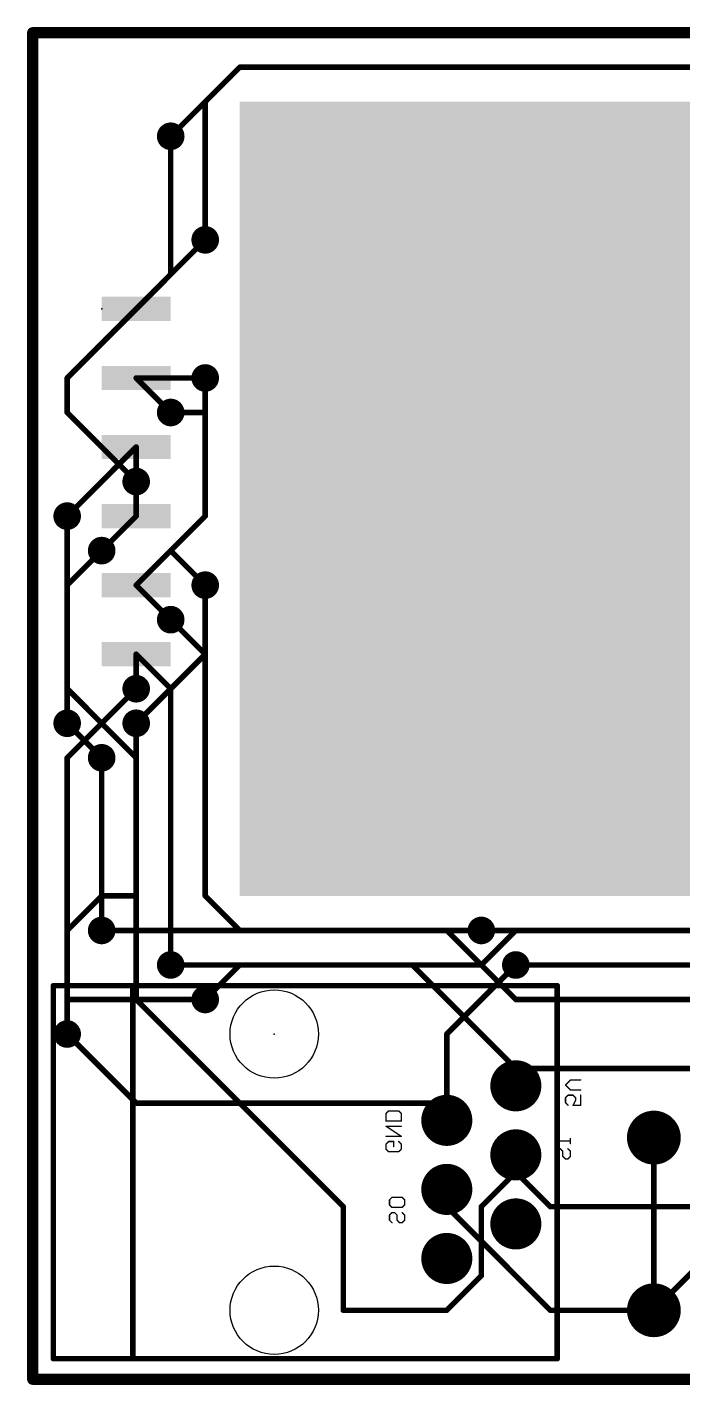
# Model space of a CAD drawing. Extents: x -0.2 to 85.3, y -0.2 to 49.7.
# Drawn here: x -0.2 to 23.93, y -0.2 to 49.73 of the extents above; entities that cross this region are included whole.
import ezdxf

# ---------------------------------------------------------------- set-up
doc = ezdxf.new("R2010")
doc.units = 0
for name, color, linetype in [('1', 22, 'CONTINUOUS'), ('16', 175, 'CONTINUOUS'), ('17', 82, 'CONTINUOUS'), ('18', 82, 'CONTINUOUS'), ('20', 7, 'CONTINUOUS'), ('21', 253, 'CONTINUOUS'), ('22', 253, 'CONTINUOUS'), ('23', 7, 'CONTINUOUS'), ('41', 22, 'CONTINUOUS'), ('42', 175, 'CONTINUOUS'), ('51', 253, 'CONTINUOUS')]:
    doc.layers.add(name, color=color, linetype=linetype)

# ---------------------------------------------------------------- blocks, each defined once
blk = doc.blocks.new('RECT')
blk.add_solid([(-0.5, -0.5), (0.5, -0.5), (-0.5, 0.5), (0.5, 0.5)])
blk = doc.blocks.new('ROUNDP')
at = {"const_width": 0.5}
blk.add_lwpolyline([(0, -0.25, 1), (0, 0.25, 1), (0, -0.25)], format="xyb", dxfattribs=at)
blk = doc.blocks.new('ROUNDV')
at = {"const_width": 0.5}
blk.add_lwpolyline([(0, -0.25, 1), (0, 0.25, 1), (0, -0.25)], format="xyb", dxfattribs=at)

msp = doc.modelspace()

# ---------------------------------------------------------------- linework, layer by layer
at = {"layer": '1', "const_width": 0.2032}
for points in [[(7.62, 48.26), (6.35, 46.99)], [(40.64, 48.26), (7.62, 48.26)], [(6.35, 46.99), (6.35, 41.91)], [(5.08, 45.72), (5.08, 40.64)], [(5.08, 40.64), (3.81, 39.37)], [(1.27, 36.83), (3.81, 39.37)], [(1.27, 35.56), (1.27, 36.83)], [(3.81, 36.83), (5.08, 35.56)], [(6.35, 36.83), (6.35, 31.75)], [(3.81, 33.02), (1.27, 35.56)], [(3.81, 34.29), (3.81, 33.02)], [(1.27, 24.13), (1.27, 31.75)], [(2.54, 30.48), (3.81, 31.75)], [(6.35, 31.75), (5.08, 30.48)], [(5.08, 30.48), (3.81, 29.21)], [(5.08, 30.48), (6.35, 29.21)], [(6.35, 26.67), (5.08, 27.94)], [(5.08, 25.4), (3.81, 26.67)], [(6.35, 17.78), (6.35, 26.67)], [(1.27, 22.86), (3.81, 25.4)], [(5.08, 15.24), (5.08, 25.4)], [(3.81, 24.13), (3.81, 13.97)], [(1.27, 12.7), (1.27, 22.86)], [(2.54, 16.51), (2.54, 22.86)], [(7.62, 16.51), (6.35, 17.78)], [(16.51, 16.51), (7.62, 16.51)], [(17.78, 16.51), (16.51, 15.24)], [(33.02, 16.51), (17.78, 16.51)], [(7.62, 15.24), (6.35, 13.97)], [(16.51, 15.24), (7.62, 15.24)], [(17.78, 15.24), (15.24, 12.7)], [(3.81, 13.97), (11.43, 6.35)], [(15.24, 12.7), (15.24, 9.525)], [(22.86, 2.54), (22.86, 8.89)], [(17.78, 7.62), (17.78, 8.255)], [(16.51, 6.35), (17.78, 7.62)], [(11.43, 6.35), (11.43, 2.54)], [(16.51, 3.81), (16.51, 6.35)], [(15.24, 2.54), (16.51, 3.81)], [(11.43, 2.54), (15.24, 2.54)]]:
    msp.add_lwpolyline(points, dxfattribs=at)
at = {"layer": '1', "const_width": 0.1016}
for points in [[(7.62, 48.3108, 1), (7.62, 48.2092)], [(7.6559, 48.2241, 1), (7.5841, 48.2959)], [(6.4008, 46.99, 1), (6.2992, 46.99)], [(6.3141, 47.0259, 1), (6.3859, 46.9541)], [(5.1308, 45.72, 1), (5.0292, 45.72)], [(6.2992, 41.91, 1), (6.4008, 41.91)], [(5.0292, 40.64, 1), (5.1308, 40.64)], [(5.1159, 40.6041, 1), (5.0441, 40.6759)], [(3.7741, 39.4059, 1), (3.8459, 39.3341)], [(3.8459, 39.3341, 1), (3.7741, 39.4059)], [(1.3208, 36.83, 1), (1.2192, 36.83)], [(1.2341, 36.8659, 1), (1.3059, 36.7941)], [(3.8459, 36.8659, 1), (3.7741, 36.7941)], [(6.4008, 36.83, 1), (6.2992, 36.83)], [(1.3059, 35.5959, 1), (1.2341, 35.5241)], [(1.2192, 35.56, 1), (1.3208, 35.56)], [(5.0441, 35.5241, 1), (5.1159, 35.5959)], [(3.8608, 34.29, 1), (3.7592, 34.29)], [(3.7592, 33.02, 1), (3.8608, 33.02)], [(3.7741, 32.9841, 1), (3.8459, 33.0559)], [(1.3208, 31.75, 1), (1.2192, 31.75)], [(3.8459, 31.7141, 1), (3.7741, 31.7859)], [(6.2992, 31.75, 1), (6.4008, 31.75)], [(6.3859, 31.7141, 1), (6.3141, 31.7859)], [(2.5041, 30.5159, 1), (2.5759, 30.4441)], [(5.1159, 30.5159, 1), (5.0441, 30.4441)], [(5.0441, 30.5159, 1), (5.1159, 30.4441)], [(5.1159, 30.4441, 1), (5.0441, 30.5159)], [(3.7741, 29.2459, 1), (3.8459, 29.1741)], [(6.3141, 29.1741, 1), (6.3859, 29.2459)], [(5.1159, 27.9759, 1), (5.0441, 27.9041)], [(3.8459, 26.7059, 1), (3.7741, 26.6341)], [(6.4008, 26.67, 1), (6.2992, 26.67)], [(6.3141, 26.6341, 1), (6.3859, 26.7059)], [(3.8459, 25.3641, 1), (3.7741, 25.4359)], [(5.1308, 25.4, 1), (5.0292, 25.4)], [(5.0441, 25.3641, 1), (5.1159, 25.4359)], [(1.2192, 24.13, 1), (1.3208, 24.13)], [(3.8608, 24.13, 1), (3.7592, 24.13)], [(1.3208, 22.86, 1), (1.2192, 22.86)], [(1.2341, 22.8959, 1), (1.3059, 22.8241)], [(2.5908, 22.86, 1), (2.4892, 22.86)], [(6.3859, 17.8159, 1), (6.3141, 17.7441)], [(6.2992, 17.78, 1), (6.4008, 17.78)], [(2.4892, 16.51, 1), (2.5908, 16.51)], [(7.62, 16.5608, 1), (7.62, 16.4592)], [(7.5841, 16.4741, 1), (7.6559, 16.5459)], [(16.51, 16.4592, 1), (16.51, 16.5608)], [(17.78, 16.5608, 1), (17.78, 16.4592)], [(17.8159, 16.4741, 1), (17.7441, 16.5459)], [(5.0292, 15.24, 1), (5.1308, 15.24)], [(7.62, 15.2908, 1), (7.62, 15.1892)], [(7.6559, 15.2041, 1), (7.5841, 15.2759)], [(16.4741, 15.2759, 1), (16.5459, 15.2041)], [(16.51, 15.1892, 1), (16.51, 15.2908)], [(17.8159, 15.2041, 1), (17.7441, 15.2759)], [(3.8459, 14.0059, 1), (3.7741, 13.9341)], [(3.7592, 13.97, 1), (3.8608, 13.97)], [(6.3141, 14.0059, 1), (6.3859, 13.9341)], [(1.2192, 12.7, 1), (1.3208, 12.7)], [(15.2908, 12.7, 1), (15.1892, 12.7)], [(15.2041, 12.7359, 1), (15.2759, 12.6641)], [(15.1892, 9.525, 1), (15.2908, 9.525)], [(22.9108, 8.89, 1), (22.8092, 8.89)], [(17.8308, 8.255, 1), (17.7292, 8.255)], [(17.7292, 7.62, 1), (17.8308, 7.62)], [(17.8159, 7.5841, 1), (17.7441, 7.6559)], [(11.4808, 6.35, 1), (11.3792, 6.35)], [(11.3941, 6.3141, 1), (11.4659, 6.3859)], [(16.5608, 6.35, 1), (16.4592, 6.35)], [(16.4741, 6.3859, 1), (16.5459, 6.3141)], [(16.4592, 3.81, 1), (16.5608, 3.81)], [(16.5459, 3.7741, 1), (16.4741, 3.8459)], [(11.43, 2.5908, 1), (11.43, 2.4892)], [(11.3792, 2.54, 1), (11.4808, 2.54)], [(15.2041, 2.5759, 1), (15.2759, 2.5041)], [(15.24, 2.4892, 1), (15.24, 2.5908)], [(22.8092, 2.54, 1), (22.9108, 2.54)]]:
    msp.add_lwpolyline(points, format="xyb", dxfattribs=at)
at = {"layer": '16', "const_width": 0.2032}
for points in [[(7.62, 48.26), (5.08, 45.72)], [(41.91, 48.26), (7.62, 48.26)], [(6.35, 41.91), (3.81, 39.37)], [(3.81, 36.83), (6.35, 36.83)], [(5.08, 35.56), (6.35, 35.56)], [(6.35, 35.56), (6.35, 31.75)], [(1.27, 31.75), (3.81, 34.29)], [(3.81, 33.02), (3.81, 31.75)], [(6.35, 31.75), (3.81, 29.21)], [(1.27, 29.21), (2.54, 30.48)], [(1.27, 25.4), (1.27, 29.21)], [(5.08, 27.94), (3.81, 29.21)], [(6.35, 29.21), (6.35, 26.67)], [(3.81, 25.4), (3.81, 26.67)], [(6.35, 26.67), (3.81, 24.13)], [(3.81, 22.86), (1.27, 25.4)], [(2.54, 22.86), (1.27, 24.13)], [(3.81, 17.78), (3.81, 22.86)], [(1.27, 16.51), (2.54, 17.78)], [(2.54, 17.78), (3.81, 17.78)], [(1.27, 13.97), (1.27, 16.51)], [(15.24, 16.51), (2.54, 16.51)], [(17.78, 13.97), (15.24, 16.51)], [(34.29, 16.51), (16.51, 16.51)], [(13.97, 15.24), (5.08, 15.24)], [(17.78, 11.43), (13.97, 15.24)], [(43.18, 15.24), (17.78, 15.24)], [(6.35, 13.97), (1.27, 13.97)], [(43.18, 13.97), (17.78, 13.97)], [(3.81, 10.16), (1.27, 12.7)], [(17.78, 11.43), (36.83, 11.43)], [(17.78, 11.43), (17.78, 10.795)], [(15.24, 10.16), (3.81, 10.16)], [(15.24, 10.16), (15.24, 9.525)], [(17.78, 7.62), (17.78, 8.255)], [(17.78, 7.62), (19.05, 6.35)], [(15.24, 6.35), (15.24, 6.985)], [(19.05, 2.54), (15.24, 6.35)], [(19.05, 6.35), (36.83, 6.35)], [(25.4, 5.08), (22.86, 2.54)], [(22.86, 2.54), (19.05, 2.54)]]:
    msp.add_lwpolyline(points, dxfattribs=at)
at = {"layer": '16', "const_width": 0.1016}
for points in [[(7.62, 48.3108, 1), (7.62, 48.2092)], [(7.6559, 48.2241, 1), (7.5841, 48.2959)], [(5.0441, 45.7559, 1), (5.1159, 45.6841)], [(6.3859, 41.8741, 1), (6.3141, 41.9459)], [(3.7741, 39.4059, 1), (3.8459, 39.3341)], [(3.81, 36.8808, 1), (3.81, 36.7792)], [(6.35, 36.7792, 1), (6.35, 36.8808)], [(5.08, 35.6108, 1), (5.08, 35.5092)], [(6.4008, 35.56, 1), (6.2992, 35.56)], [(6.35, 35.5092, 1), (6.35, 35.6108)], [(3.8459, 34.2541, 1), (3.7741, 34.3259)], [(3.8608, 33.02, 1), (3.7592, 33.02)], [(1.2341, 31.7859, 1), (1.3059, 31.7141)], [(3.7592, 31.75, 1), (3.8608, 31.75)], [(6.2992, 31.75, 1), (6.4008, 31.75)], [(6.3859, 31.7141, 1), (6.3141, 31.7859)], [(2.5759, 30.4441, 1), (2.5041, 30.5159)], [(1.3208, 29.21, 1), (1.2192, 29.21)], [(1.2341, 29.2459, 1), (1.3059, 29.1741)], [(3.8459, 29.2459, 1), (3.7741, 29.1741)], [(3.7741, 29.2459, 1), (3.8459, 29.1741)], [(6.4008, 29.21, 1), (6.2992, 29.21)], [(5.0441, 27.9041, 1), (5.1159, 27.9759)], [(3.8608, 26.67, 1), (3.7592, 26.67)], [(6.2992, 26.67, 1), (6.4008, 26.67)], [(6.3859, 26.6341, 1), (6.3141, 26.7059)], [(1.3059, 25.4359, 1), (1.2341, 25.3641)], [(1.2192, 25.4, 1), (1.3208, 25.4)], [(3.7592, 25.4, 1), (3.8608, 25.4)], [(1.3059, 24.1659, 1), (1.2341, 24.0941)], [(3.7741, 24.1659, 1), (3.8459, 24.0941)], [(2.5041, 22.8241, 1), (2.5759, 22.8959)], [(3.8608, 22.86, 1), (3.7592, 22.86)], [(3.7741, 22.8241, 1), (3.8459, 22.8959)], [(2.54, 17.8308, 1), (2.54, 17.7292)], [(2.5759, 17.7441, 1), (2.5041, 17.8159)], [(3.7592, 17.78, 1), (3.8608, 17.78)], [(3.81, 17.7292, 1), (3.81, 17.8308)], [(1.3208, 16.51, 1), (1.2192, 16.51)], [(1.2341, 16.5459, 1), (1.3059, 16.4741)], [(2.54, 16.5608, 1), (2.54, 16.4592)], [(15.2759, 16.5459, 1), (15.2041, 16.4741)], [(15.24, 16.4592, 1), (15.24, 16.5608)], [(16.51, 16.5608, 1), (16.51, 16.4592)], [(5.08, 15.2908, 1), (5.08, 15.1892)], [(14.0059, 15.2759, 1), (13.9341, 15.2041)], [(13.97, 15.1892, 1), (13.97, 15.2908)], [(17.78, 15.2908, 1), (17.78, 15.1892)], [(1.27, 14.0208, 1), (1.27, 13.9192)], [(1.2192, 13.97, 1), (1.3208, 13.97)], [(6.35, 13.9192, 1), (6.35, 14.0208)], [(17.78, 14.0208, 1), (17.78, 13.9192)], [(17.7441, 13.9341, 1), (17.8159, 14.0059)], [(1.3059, 12.7359, 1), (1.2341, 12.6641)], [(17.78, 11.4808, 1), (17.78, 11.3792)], [(17.8308, 11.43, 1), (17.7292, 11.43)], [(17.7441, 11.3941, 1), (17.8159, 11.4659)], [(17.7292, 10.795, 1), (17.8308, 10.795)], [(3.81, 10.2108, 1), (3.81, 10.1092)], [(3.7741, 10.1241, 1), (3.8459, 10.1959)], [(15.2908, 10.16, 1), (15.1892, 10.16)], [(15.24, 10.1092, 1), (15.24, 10.2108)], [(15.1892, 9.525, 1), (15.2908, 9.525)], [(17.8308, 8.255, 1), (17.7292, 8.255)], [(17.8159, 7.6559, 1), (17.7441, 7.5841)], [(17.7292, 7.62, 1), (17.8308, 7.62)], [(15.2908, 6.985, 1), (15.1892, 6.985)], [(15.2759, 6.3859, 1), (15.2041, 6.3141)], [(15.1892, 6.35, 1), (15.2908, 6.35)], [(19.05, 6.4008, 1), (19.05, 6.2992)], [(19.0141, 6.3141, 1), (19.0859, 6.3859)], [(19.05, 2.5908, 1), (19.05, 2.4892)], [(19.0141, 2.5041, 1), (19.0859, 2.5759)], [(22.8241, 2.5759, 1), (22.8959, 2.5041)], [(22.86, 2.4892, 1), (22.86, 2.5908)]]:
    msp.add_lwpolyline(points, format="xyb", dxfattribs=at)
at = {"layer": '20', "const_width": 0.4064}
for points in [[(0, 0), (0, 49.53)], [(0, 49.53), (85.09, 49.53)], [(85.09, 0), (0, 0)]]:
    msp.add_lwpolyline(points, dxfattribs=at)
at = {"layer": '20', "const_width": 0.2032}
for points in [[(0.1016, 49.53, 1), (-0.1016, 49.53)], [(0, 49.6316, 1), (0, 49.4284)], [(0, 0.1016, 1), (0, -0.1016)], [(-0.1016, 0, 1), (0.1016, 0)]]:
    msp.add_lwpolyline(points, format="xyb", dxfattribs=at)
at = {"layer": '20'}
for centre in [(8.89, 12.7), (8.89, 2.54)]:
    msp.add_circle(centre, 1.6256, dxfattribs=at)
at = {"layer": '21', "const_width": 0.2032}
for points in [[(19.304, 14.478), (3.683, 14.478)], [(3.683, 0.762), (3.683, 14.478)], [(19.304, 0.762), (19.304, 14.478)], [(3.683, 0.762), (19.304, 0.762)]]:
    msp.add_lwpolyline(points, dxfattribs=at)
at = {"layer": '21', "const_width": 0.1016}
for points in [[(3.683, 14.5288, 1), (3.683, 14.4272)], [(3.7338, 14.478, 1), (3.6322, 14.478)], [(19.3548, 14.478, 1), (19.2532, 14.478)], [(19.304, 14.4272, 1), (19.304, 14.5288)], [(3.683, 0.8128, 1), (3.683, 0.7112)], [(3.6322, 0.762, 1), (3.7338, 0.762)], [(19.2532, 0.762, 1), (19.3548, 0.762)], [(19.304, 0.7112, 1), (19.304, 0.8128)]]:
    msp.add_lwpolyline(points, format="xyb", dxfattribs=at)
at = {"layer": '22', "const_width": 0.0508}
for points in [[(19.6088, 10.8265), (19.7952, 11.0129)], [(19.7952, 11.0129), (20.1681, 11.0129)], [(19.7952, 10.6401), (19.6088, 10.8265)], [(20.1681, 10.6401), (19.7952, 10.6401)], [(19.702, 10.4516), (19.6088, 10.3584)], [(19.6088, 10.3584), (19.6088, 10.172)], [(19.6088, 10.172), (19.702, 10.0788)], [(19.8884, 10.4516), (19.702, 10.4516)], [(19.9817, 10.3584), (19.8884, 10.4516)], [(19.8884, 10.0788), (19.9817, 10.2652)], [(20.1681, 10.0788), (19.8884, 10.0788)], [(19.9817, 10.2652), (19.9817, 10.3584)], [(20.1681, 10.4516), (20.1681, 10.0788)], [(13.0048, 9.7767), (13.098, 9.8699)], [(13.0048, 9.4971), (13.0048, 9.7767)], [(13.5641, 9.4971), (13.0048, 9.4971)], [(13.098, 9.8699), (13.4709, 9.8699)], [(13.4709, 9.8699), (13.5641, 9.7767)], [(13.5641, 9.7767), (13.5641, 9.4971)], [(13.5641, 8.9358), (13.0048, 9.3086)], [(13.0048, 9.3086), (13.5641, 9.3086)], [(13.0048, 8.9358), (13.5641, 8.9358)], [(13.0048, 8.6541), (13.098, 8.7473)], [(13.0048, 8.4677), (13.0048, 8.6541)], [(13.098, 8.3745), (13.0048, 8.4677)], [(13.098, 8.7473), (13.2844, 8.7473)], [(13.2844, 8.7473), (13.2844, 8.5609)], [(13.4709, 8.7473), (13.5641, 8.6541)], [(13.5641, 8.4677), (13.4709, 8.3745)], [(13.5641, 8.6541), (13.5641, 8.4677)], [(19.2278, 8.6682), (19.2278, 8.8546)], [(19.2278, 8.7614), (19.7871, 8.7614)], [(19.321, 8.4797), (19.2278, 8.3865)], [(19.4142, 8.4797), (19.321, 8.4797)], [(19.5074, 8.3865), (19.4142, 8.4797)], [(19.6939, 8.4797), (19.7871, 8.3865)], [(19.7871, 8.6682), (19.7871, 8.8546)], [(13.4709, 8.3745), (13.098, 8.3745)], [(19.2278, 8.3865), (19.2278, 8.2001)], [(19.2278, 8.2001), (19.321, 8.1069)], [(19.5074, 8.2001), (19.5074, 8.3865)], [(19.6007, 8.1069), (19.5074, 8.2001)], [(19.6939, 8.1069), (19.6007, 8.1069)], [(19.7871, 8.2001), (19.6939, 8.1069)], [(19.7871, 8.3865), (19.7871, 8.2001)], [(13.1318, 6.6017), (13.225, 6.6949)], [(13.1318, 6.4153), (13.1318, 6.6017)], [(13.225, 6.6949), (13.5979, 6.6949)], [(13.5979, 6.6949), (13.6911, 6.6017)], [(13.6911, 6.6017), (13.6911, 6.4153)], [(13.225, 6.3221), (13.1318, 6.4153)], [(13.225, 6.1336), (13.1318, 6.0404)], [(13.1318, 6.0404), (13.1318, 5.854)], [(13.5979, 6.3221), (13.225, 6.3221)], [(13.3182, 6.1336), (13.225, 6.1336)], [(13.4114, 6.0404), (13.3182, 6.1336)], [(13.4114, 5.854), (13.4114, 6.0404)], [(13.6911, 6.4153), (13.5979, 6.3221)], [(13.5979, 6.1336), (13.6911, 6.0404)], [(13.6911, 6.0404), (13.6911, 5.854)], [(13.1318, 5.854), (13.225, 5.7608)], [(13.5046, 5.7608), (13.4114, 5.854)], [(13.5979, 5.7608), (13.5046, 5.7608)], [(13.6911, 5.854), (13.5979, 5.7608)]]:
    msp.add_lwpolyline(points, dxfattribs=at)
at = {"layer": '22', "const_width": 0.0254}
for points in [[(19.7952, 11.0256, 1), (19.7952, 11.0002)], [(19.8042, 11.004, 1), (19.7862, 11.0219)], [(20.1681, 11.0002, 1), (20.1681, 11.0256)], [(19.6178, 10.8355, 1), (19.5998, 10.8175)], [(19.5998, 10.8355, 1), (19.6178, 10.8175)], [(19.7952, 10.6528, 1), (19.7952, 10.6274)], [(19.7862, 10.6311, 1), (19.8042, 10.6491)], [(20.1681, 10.6274, 1), (20.1681, 10.6528)], [(19.6215, 10.3584, 1), (19.5961, 10.3584)], [(19.5998, 10.3674, 1), (19.6178, 10.3494)], [(19.6178, 10.181, 1), (19.5998, 10.163)], [(19.5961, 10.172, 1), (19.6215, 10.172)], [(19.702, 10.4643, 1), (19.702, 10.4389)], [(19.711, 10.4426, 1), (19.693, 10.4606)], [(19.693, 10.0698, 1), (19.711, 10.0878)], [(19.8884, 10.0915, 1), (19.8884, 10.0661)], [(19.8771, 10.0845, 1), (19.8998, 10.0731)], [(19.8974, 10.4606, 1), (19.8795, 10.4426)], [(19.8884, 10.4389, 1), (19.8884, 10.4643)], [(19.9944, 10.3584, 1), (19.969, 10.3584)], [(19.969, 10.2652, 1), (19.9944, 10.2652)], [(19.993, 10.2595, 1), (19.9703, 10.2709)], [(19.9727, 10.3494, 1), (19.9906, 10.3674)], [(20.1808, 10.4516, 1), (20.1554, 10.4516)], [(20.1554, 10.0788, 1), (20.1808, 10.0788)], [(20.1681, 10.0661, 1), (20.1681, 10.0915)], [(13.0175, 9.7767, 1), (12.9921, 9.7767)], [(12.9958, 9.7857, 1), (13.0138, 9.7677)], [(13.0048, 9.5098, 1), (13.0048, 9.4844)], [(12.9921, 9.4971, 1), (13.0175, 9.4971)], [(13.098, 9.8826, 1), (13.098, 9.8572)], [(13.107, 9.861, 1), (13.089, 9.8789)], [(13.4798, 9.8789, 1), (13.4619, 9.861)], [(13.4709, 9.8572, 1), (13.4709, 9.8826)], [(13.5768, 9.7767, 1), (13.5514, 9.7767)], [(13.5514, 9.4971, 1), (13.5768, 9.4971)], [(13.5551, 9.7677, 1), (13.5731, 9.7857)], [(13.5641, 9.4844, 1), (13.5641, 9.5098)], [(13.0118, 9.3192, 1), (12.9978, 9.2981)], [(13.0048, 9.3213, 1), (13.0048, 9.2959)], [(13.5641, 9.2959, 1), (13.5641, 9.3213)], [(13.0048, 8.9485, 1), (13.0048, 8.9231)], [(13.0175, 8.6541, 1), (12.9921, 8.6541)], [(12.9958, 8.6631, 1), (13.0138, 8.6451)], [(13.0138, 8.4767, 1), (12.9958, 8.4587)], [(13.098, 8.76, 1), (13.098, 8.7346)], [(13.107, 8.7383, 1), (13.089, 8.7563)], [(13.2971, 8.7473, 1), (13.2717, 8.7473)], [(13.2717, 8.5609, 1), (13.2971, 8.5609)], [(13.2844, 8.7346, 1), (13.2844, 8.76)], [(13.4798, 8.7563, 1), (13.4619, 8.7383)], [(13.5768, 8.6541, 1), (13.5514, 8.6541)], [(13.5551, 8.6451, 1), (13.5731, 8.6631)], [(13.5731, 8.4587, 1), (13.5551, 8.4767)], [(13.557, 8.9252, 1), (13.5711, 8.9463)], [(13.5641, 8.9231, 1), (13.5641, 8.9485)], [(19.2405, 8.8546, 1), (19.2151, 8.8546)], [(19.2278, 8.7741, 1), (19.2278, 8.7487)], [(19.2151, 8.6682, 1), (19.2405, 8.6682)], [(19.321, 8.4924, 1), (19.321, 8.467)], [(19.33, 8.4708, 1), (19.312, 8.4887)], [(19.4232, 8.4887, 1), (19.4052, 8.4708)], [(19.4142, 8.467, 1), (19.4142, 8.4924)], [(19.7028, 8.4887, 1), (19.6849, 8.4708)], [(19.7998, 8.8546, 1), (19.7744, 8.8546)], [(19.7744, 8.6682, 1), (19.7998, 8.6682)], [(19.7871, 8.7487, 1), (19.7871, 8.7741)], [(12.9921, 8.4677, 1), (13.0175, 8.4677)], [(13.098, 8.3872, 1), (13.098, 8.3618)], [(13.089, 8.3655, 1), (13.107, 8.3834)], [(13.4619, 8.3834, 1), (13.4798, 8.3655)], [(13.4709, 8.3618, 1), (13.4709, 8.3872)], [(13.5514, 8.4677, 1), (13.5768, 8.4677)], [(19.2405, 8.3865, 1), (19.2151, 8.3865)], [(19.2188, 8.3955, 1), (19.2368, 8.3775)], [(19.2368, 8.2091, 1), (19.2188, 8.1911)], [(19.2151, 8.2001, 1), (19.2405, 8.2001)], [(19.312, 8.0979, 1), (19.33, 8.1159)], [(19.5201, 8.3865, 1), (19.4947, 8.3865)], [(19.4947, 8.2001, 1), (19.5201, 8.2001)], [(19.5164, 8.2091, 1), (19.4985, 8.1911)], [(19.4985, 8.3775, 1), (19.5164, 8.3955)], [(19.6007, 8.1196, 1), (19.6007, 8.0942)], [(19.5917, 8.0979, 1), (19.6096, 8.1159)], [(19.6849, 8.1159, 1), (19.7028, 8.0979)], [(19.6939, 8.0942, 1), (19.6939, 8.1196)], [(19.7998, 8.3865, 1), (19.7744, 8.3865)], [(19.7744, 8.2001, 1), (19.7998, 8.2001)], [(19.7781, 8.3775, 1), (19.7961, 8.3955)], [(19.7961, 8.1911, 1), (19.7781, 8.2091)], [(13.1445, 6.6017, 1), (13.1191, 6.6017)], [(13.1228, 6.6107, 1), (13.1408, 6.5927)], [(13.225, 6.7076, 1), (13.225, 6.6822)], [(13.234, 6.686, 1), (13.216, 6.7039)], [(13.6068, 6.7039, 1), (13.5889, 6.686)], [(13.5979, 6.6822, 1), (13.5979, 6.7076)], [(13.7038, 6.6017, 1), (13.6784, 6.6017)], [(13.6821, 6.5927, 1), (13.7001, 6.6107)], [(13.1408, 6.4243, 1), (13.1228, 6.4063)], [(13.1191, 6.4153, 1), (13.1445, 6.4153)], [(13.1445, 6.0404, 1), (13.1191, 6.0404)], [(13.1228, 6.0494, 1), (13.1408, 6.0314)], [(13.225, 6.3348, 1), (13.225, 6.3094)], [(13.225, 6.1463, 1), (13.225, 6.1209)], [(13.216, 6.3131, 1), (13.234, 6.3311)], [(13.234, 6.1246, 1), (13.216, 6.1426)], [(13.3272, 6.1426, 1), (13.3092, 6.1246)], [(13.3182, 6.1209, 1), (13.3182, 6.1463)], [(13.4241, 6.0404, 1), (13.3987, 6.0404)], [(13.4025, 6.0314, 1), (13.4204, 6.0494)], [(13.5889, 6.3311, 1), (13.6068, 6.3131)], [(13.6068, 6.1426, 1), (13.5889, 6.1246)], [(13.5979, 6.3094, 1), (13.5979, 6.3348)], [(13.6784, 6.4153, 1), (13.7038, 6.4153)], [(13.7038, 6.0404, 1), (13.6784, 6.0404)], [(13.7001, 6.4063, 1), (13.6821, 6.4243)], [(13.6821, 6.0314, 1), (13.7001, 6.0494)], [(13.1408, 5.863, 1), (13.1228, 5.845)], [(13.1191, 5.854, 1), (13.1445, 5.854)], [(13.216, 5.7518, 1), (13.234, 5.7698)], [(13.3987, 5.854, 1), (13.4241, 5.854)], [(13.4204, 5.863, 1), (13.4025, 5.845)], [(13.5046, 5.7735, 1), (13.5046, 5.7481)], [(13.4957, 5.7518, 1), (13.5136, 5.7698)], [(13.5889, 5.7698, 1), (13.6068, 5.7518)], [(13.5979, 5.7481, 1), (13.5979, 5.7735)], [(13.6784, 5.854, 1), (13.7038, 5.854)], [(13.7001, 5.845, 1), (13.6821, 5.863)]]:
    msp.add_lwpolyline(points, format="xyb", dxfattribs=at)
at = {"layer": '23'}
for p in [(2.54, 39.37), (3.81, 39.37), (8.89, 12.7)]:
    msp.add_point(p, dxfattribs=at)
at = {"layer": '51', "const_width": 0.2032}
for points in [[(3.683, 14.478), (0.762, 14.478)], [(0.762, 14.478), (0.762, 0.762)], [(0.762, 0.762), (3.683, 0.762)]]:
    msp.add_lwpolyline(points, dxfattribs=at)
at = {"layer": '51', "const_width": 0.1016}
for points in [[(0.762, 14.5288, 1), (0.762, 14.4272)], [(0.8128, 14.478, 1), (0.7112, 14.478)], [(3.683, 14.4272, 1), (3.683, 14.5288)], [(0.762, 0.8128, 1), (0.762, 0.7112)], [(0.7112, 0.762, 1), (0.8128, 0.762)], [(3.683, 0.7112, 1), (3.683, 0.8128)]]:
    msp.add_lwpolyline(points, format="xyb", dxfattribs=at)

# ---------------------------------------------------------------- block references
at = {"layer": '1', "xscale": 2.54, "yscale": 0.889}
for p in [(3.81, 39.37), (3.81, 36.83), (3.81, 34.29), (3.81, 31.75), (3.81, 29.21), (3.81, 26.67)]:
    msp.add_blockref('RECT', p, dxfattribs=at)
at = {"layer": '16', "xscale": 2.54, "yscale": 0.889}
for p in [(3.81, 39.37), (3.81, 36.83), (3.81, 34.29), (3.81, 31.75), (3.81, 29.21), (3.81, 26.67)]:
    msp.add_blockref('RECT', p, dxfattribs=at)
at = {"layer": '17', "xscale": 1.8796, "yscale": 1.8796, "rotation": 270}
for p in [(17.78, 10.795), (17.78, 10.795), (15.24, 9.525), (15.24, 9.525), (17.78, 8.255), (17.78, 8.255), (15.24, 6.985), (15.24, 6.985), (17.78, 5.715), (17.78, 5.715), (15.24, 4.445), (15.24, 4.445)]:
    msp.add_blockref('ROUNDP', p, dxfattribs=at)
at = {"layer": '17', "xscale": 1.9812, "yscale": 1.9812}
for p in [(22.86, 8.89), (22.86, 8.89), (22.86, 2.54), (22.86, 2.54)]:
    msp.add_blockref('ROUNDP', p, dxfattribs=at)
at = {"layer": '18', "xscale": 1.016, "yscale": 1.016}
for p in [(5.08, 45.72), (5.08, 45.72), (6.35, 41.91), (6.35, 41.91), (6.35, 36.83), (6.35, 36.83), (5.08, 35.56), (5.08, 35.56), (3.81, 33.02), (3.81, 33.02), (1.27, 31.75), (1.27, 31.75), (2.54, 30.48), (2.54, 30.48), (6.35, 29.21), (6.35, 29.21), (5.08, 27.94), (5.08, 27.94), (3.81, 25.4), (3.81, 25.4), (1.27, 24.13), (1.27, 24.13), (3.81, 24.13), (3.81, 24.13), (2.54, 22.86), (2.54, 22.86), (2.54, 16.51), (2.54, 16.51), (16.51, 16.51), (16.51, 16.51), (5.08, 15.24), (5.08, 15.24), (17.78, 15.24), (17.78, 15.24), (6.35, 13.97), (6.35, 13.97), (1.27, 12.7), (1.27, 12.7)]:
    msp.add_blockref('ROUNDV', p, dxfattribs=at)
at = {"layer": '41', "xscale": 31.75, "yscale": 29.21}
msp.add_blockref('RECT', (23.495, 32.385), dxfattribs=at)
at = {"layer": '42', "xscale": 31.75, "yscale": 29.21}
msp.add_blockref('RECT', (23.495, 32.385), dxfattribs=at)

doc.saveas('drawing.dxf')
